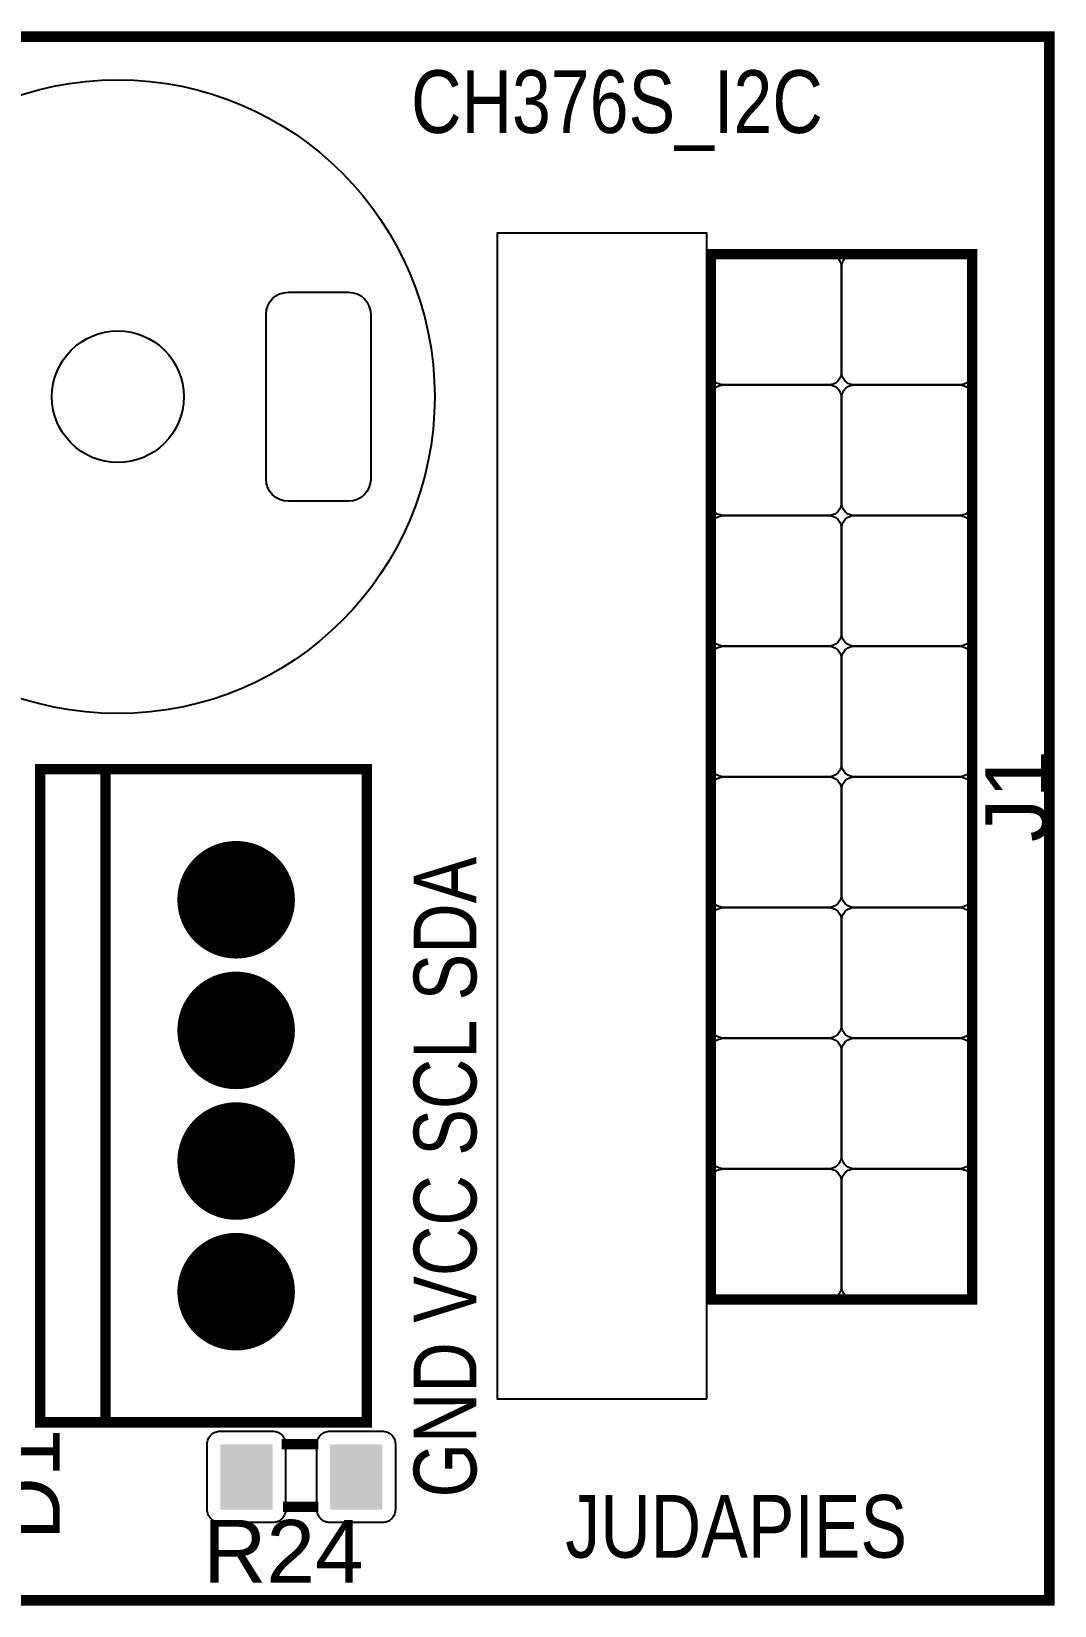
# Model space of a CAD drawing. Header units: inches. Extents: x -0.91 to 0.91, y -0.6 to 0.6.
# Drawn here: x 0.128 to 0.911, y -0.602 to 0.602 of the extents above; entities that cross this region are included whole.
import ezdxf

# ---------------------------------------------------------------- set-up
doc = ezdxf.new("R2010")
doc.units = ezdxf.units.IN
doc.layers.get('0').update_dxf_attribs({"linetype": 'CONTINUOUS'})

# ---------------------------------------------------------------- blocks, each defined once
blk = doc.blocks.new('RPAD')
blk.add_trace([(-0.5, -0.5), (-0.5, 0.5), (0.5, -0.5), (0.5, 0.5)])
blk = doc.blocks.new('EPAD')
at = {"const_width": 0.5}
blk.add_lwpolyline([(-0.25, 0, 1), (0.25, 0, 1)], format="xyb", close=True, dxfattribs=at)

msp = doc.modelspace()

# ---------------------------------------------------------------- linework, layer by layer
at = {"const_width": 0.008}
for points in [[(-0.90815, -0.598425), (0.907189, -0.598425), (0.907189, 0.598425), (-0.90815, 0.598425), (-0.90815, -0.598425)], [(-0.90815, -0.598425), (0.907189, -0.598425), (0.907189, 0.598425), (-0.90815, 0.598425), (-0.90815, -0.598425)], [(-0.90815, -0.598425), (0.907189, -0.598425), (0.907189, 0.598425), (-0.90815, 0.598425), (-0.90815, -0.598425)], [(0.64815, -0.36811), (0.84815, -0.36811), (0.84815, 0.43189), (0.64815, 0.43189), (0.64815, -0.36811)], [(0.64815, -0.36811), (0.84815, -0.36811), (0.84815, 0.43189), (0.64815, 0.43189), (0.64815, -0.36811)], [(0.64815, -0.36811), (0.84815, -0.36811), (0.84815, 0.43189), (0.64815, 0.43189), (0.64815, -0.36811)], [(0.134764, -0.462205), (0.384764, -0.462205), (0.384764, 0.037795), (0.134764, 0.037795), (0.134764, -0.462205)], [(0.134764, -0.462205), (0.384764, -0.462205), (0.384764, 0.037795), (0.134764, 0.037795), (0.134764, -0.462205)], [(0.134764, -0.462205), (0.384764, -0.462205), (0.384764, 0.037795), (0.134764, 0.037795), (0.134764, -0.462205)], [(0.184764, -0.462205), (0.184764, 0.037795)], [(0.184764, -0.462205), (0.184764, 0.037795)], [(0.184764, -0.462205), (0.184764, 0.037795)], [(0.347638, -0.478937), (0.319638, -0.478937)], [(0.347638, -0.478937), (0.319638, -0.478937)], [(0.347638, -0.478937), (0.319638, -0.478937)], [(0.347638, -0.526937), (0.320638, -0.526937)], [(0.347638, -0.526937), (0.320638, -0.526937)], [(0.347638, -0.526937), (0.320638, -0.526937)]]:
    msp.add_lwpolyline(points, dxfattribs=at)
msp.add_lwpolyline([(0.645162, -0.444094), (0.645162, 0.448031), (0.484532, 0.448031), (0.484532, -0.444094), (0.645162, -0.444094)])
for points in [[(0.74815, 0.42189), (0.74815, 0.34189), (0.748099, 0.34085), (0.747951, 0.339845), (0.747709, 0.338878), (0.747378, 0.337954), (0.746963, 0.337078), (0.746469, 0.336254), (0.745899, 0.335486), (0.745259, 0.33478), (0.744553, 0.33414), (0.743785, 0.333571), (0.742961, 0.333076), (0.742085, 0.332661), (0.741161, 0.332331), (0.740194, 0.332089), (0.739189, 0.33194), (0.73815, 0.33189), (0.65815, 0.33189), (0.65711, 0.33194), (0.656105, 0.332089), (0.655138, 0.332331), (0.654214, 0.332661), (0.653338, 0.333076), (0.652514, 0.333571), (0.651746, 0.33414), (0.65104, 0.33478), (0.6504, 0.335486), (0.649831, 0.336254), (0.649336, 0.337078), (0.648921, 0.337954), (0.648591, 0.338878), (0.648348, 0.339845), (0.6482, 0.34085), (0.64815, 0.34189), (0.64815, 0.42189), (0.6482, 0.422929), (0.648348, 0.423934), (0.648591, 0.424901), (0.648921, 0.425825), (0.649336, 0.426702), (0.649831, 0.427526), (0.6504, 0.428293), (0.65104, 0.428999), (0.651746, 0.429639), (0.652514, 0.430209), (0.653338, 0.430703), (0.654214, 0.431118), (0.655138, 0.431449), (0.656105, 0.431691), (0.65711, 0.431839), (0.65815, 0.43189), (0.73815, 0.43189), (0.739189, 0.431839), (0.740194, 0.431691), (0.741161, 0.431449), (0.742085, 0.431118), (0.742961, 0.430703), (0.743785, 0.430209), (0.744553, 0.429639), (0.745259, 0.428999), (0.745899, 0.428293), (0.746469, 0.427526), (0.746963, 0.426702), (0.747378, 0.425825), (0.747709, 0.424901), (0.747951, 0.423934), (0.748099, 0.422929), (0.74815, 0.42189)], [(0.84815, 0.42189), (0.84815, 0.34189), (0.848099, 0.34085), (0.847951, 0.339845), (0.847709, 0.338878), (0.847378, 0.337954), (0.846963, 0.337078), (0.846469, 0.336254), (0.845899, 0.335486), (0.845259, 0.33478), (0.844553, 0.33414), (0.843785, 0.333571), (0.842961, 0.333076), (0.842085, 0.332661), (0.841161, 0.332331), (0.840194, 0.332089), (0.839189, 0.33194), (0.83815, 0.33189), (0.75815, 0.33189), (0.75711, 0.33194), (0.756105, 0.332089), (0.755138, 0.332331), (0.754214, 0.332661), (0.753338, 0.333076), (0.752514, 0.333571), (0.751746, 0.33414), (0.75104, 0.33478), (0.7504, 0.335486), (0.749831, 0.336254), (0.749336, 0.337078), (0.748921, 0.337954), (0.748591, 0.338878), (0.748348, 0.339845), (0.7482, 0.34085), (0.74815, 0.34189), (0.74815, 0.42189), (0.7482, 0.422929), (0.748348, 0.423934), (0.748591, 0.424901), (0.748921, 0.425825), (0.749336, 0.426702), (0.749831, 0.427526), (0.7504, 0.428293), (0.75104, 0.428999), (0.751746, 0.429639), (0.752514, 0.430209), (0.753338, 0.430703), (0.754214, 0.431118), (0.755138, 0.431449), (0.756105, 0.431691), (0.75711, 0.431839), (0.75815, 0.43189), (0.83815, 0.43189), (0.839189, 0.431839), (0.840194, 0.431691), (0.841161, 0.431449), (0.842085, 0.431118), (0.842961, 0.430703), (0.843785, 0.430209), (0.844553, 0.429639), (0.845259, 0.428999), (0.845899, 0.428293), (0.846469, 0.427526), (0.846963, 0.426702), (0.847378, 0.425825), (0.847709, 0.424901), (0.847951, 0.423934), (0.848099, 0.422929), (0.84815, 0.42189)], [(0.324756, 0.402835), (0.370756, 0.402835), (0.374232, 0.402496), (0.377446, 0.401523), (0.380337, 0.399977), (0.382842, 0.39792), (0.384898, 0.395416), (0.386444, 0.392525), (0.387418, 0.389311), (0.387756, 0.385835), (0.387756, 0.259835), (0.387418, 0.256359), (0.386444, 0.253144), (0.384898, 0.250254), (0.382842, 0.247749), (0.380337, 0.245692), (0.377446, 0.244146), (0.374232, 0.243173), (0.370756, 0.242835), (0.324756, 0.242835), (0.32128, 0.243173), (0.318066, 0.244146), (0.315175, 0.245692), (0.31267, 0.247749), (0.310613, 0.250254), (0.309067, 0.253144), (0.308094, 0.256359), (0.307756, 0.259835), (0.307756, 0.385835), (0.308094, 0.389311), (0.309067, 0.392525), (0.310613, 0.395416), (0.31267, 0.39792), (0.315175, 0.399977), (0.318066, 0.401523), (0.32128, 0.402496), (0.324756, 0.402835)], [(0.74815, 0.32189), (0.74815, 0.24189), (0.748099, 0.24085), (0.747951, 0.239845), (0.747709, 0.238878), (0.747378, 0.237954), (0.746963, 0.237078), (0.746469, 0.236254), (0.745899, 0.235486), (0.745259, 0.23478), (0.744553, 0.23414), (0.743785, 0.233571), (0.742961, 0.233076), (0.742085, 0.232661), (0.741161, 0.232331), (0.740194, 0.232089), (0.739189, 0.23194), (0.73815, 0.23189), (0.65815, 0.23189), (0.65711, 0.23194), (0.656105, 0.232089), (0.655138, 0.232331), (0.654214, 0.232661), (0.653338, 0.233076), (0.652514, 0.233571), (0.651746, 0.23414), (0.65104, 0.23478), (0.6504, 0.235486), (0.649831, 0.236254), (0.649336, 0.237078), (0.648921, 0.237954), (0.648591, 0.238878), (0.648348, 0.239845), (0.6482, 0.24085), (0.64815, 0.24189), (0.64815, 0.32189), (0.6482, 0.322929), (0.648348, 0.323934), (0.648591, 0.324901), (0.648921, 0.325825), (0.649336, 0.326702), (0.649831, 0.327526), (0.6504, 0.328293), (0.65104, 0.328999), (0.651746, 0.329639), (0.652514, 0.330209), (0.653338, 0.330703), (0.654214, 0.331118), (0.655138, 0.331449), (0.656105, 0.331691), (0.65711, 0.331839), (0.65815, 0.33189), (0.73815, 0.33189), (0.739189, 0.331839), (0.740194, 0.331691), (0.741161, 0.331449), (0.742085, 0.331118), (0.742961, 0.330703), (0.743785, 0.330209), (0.744553, 0.329639), (0.745259, 0.328999), (0.745899, 0.328293), (0.746469, 0.327526), (0.746963, 0.326702), (0.747378, 0.325825), (0.747709, 0.324901), (0.747951, 0.323934), (0.748099, 0.322929), (0.74815, 0.32189)], [(0.84815, 0.32189), (0.84815, 0.24189), (0.848099, 0.24085), (0.847951, 0.239845), (0.847709, 0.238878), (0.847378, 0.237954), (0.846963, 0.237078), (0.846469, 0.236254), (0.845899, 0.235486), (0.845259, 0.23478), (0.844553, 0.23414), (0.843785, 0.233571), (0.842961, 0.233076), (0.842085, 0.232661), (0.841161, 0.232331), (0.840194, 0.232089), (0.839189, 0.23194), (0.83815, 0.23189), (0.75815, 0.23189), (0.75711, 0.23194), (0.756105, 0.232089), (0.755138, 0.232331), (0.754214, 0.232661), (0.753338, 0.233076), (0.752514, 0.233571), (0.751746, 0.23414), (0.75104, 0.23478), (0.7504, 0.235486), (0.749831, 0.236254), (0.749336, 0.237078), (0.748921, 0.237954), (0.748591, 0.238878), (0.748348, 0.239845), (0.7482, 0.24085), (0.74815, 0.24189), (0.74815, 0.32189), (0.7482, 0.322929), (0.748348, 0.323934), (0.748591, 0.324901), (0.748921, 0.325825), (0.749336, 0.326702), (0.749831, 0.327526), (0.7504, 0.328293), (0.75104, 0.328999), (0.751746, 0.329639), (0.752514, 0.330209), (0.753338, 0.330703), (0.754214, 0.331118), (0.755138, 0.331449), (0.756105, 0.331691), (0.75711, 0.331839), (0.75815, 0.33189), (0.83815, 0.33189), (0.839189, 0.331839), (0.840194, 0.331691), (0.841161, 0.331449), (0.842085, 0.331118), (0.842961, 0.330703), (0.843785, 0.330209), (0.844553, 0.329639), (0.845259, 0.328999), (0.845899, 0.328293), (0.846469, 0.327526), (0.846963, 0.326702), (0.847378, 0.325825), (0.847709, 0.324901), (0.847951, 0.323934), (0.848099, 0.322929), (0.84815, 0.32189)], [(0.74815, 0.22189), (0.74815, 0.14189), (0.748099, 0.14085), (0.747951, 0.139845), (0.747709, 0.138878), (0.747378, 0.137954), (0.746963, 0.137078), (0.746469, 0.136254), (0.745899, 0.135486), (0.745259, 0.13478), (0.744553, 0.13414), (0.743785, 0.133571), (0.742961, 0.133076), (0.742085, 0.132661), (0.741161, 0.132331), (0.740194, 0.132089), (0.739189, 0.13194), (0.73815, 0.13189), (0.65815, 0.13189), (0.65711, 0.13194), (0.656105, 0.132089), (0.655138, 0.132331), (0.654214, 0.132661), (0.653338, 0.133076), (0.652514, 0.133571), (0.651746, 0.13414), (0.65104, 0.13478), (0.6504, 0.135486), (0.649831, 0.136254), (0.649336, 0.137078), (0.648921, 0.137954), (0.648591, 0.138878), (0.648348, 0.139845), (0.6482, 0.14085), (0.64815, 0.14189), (0.64815, 0.22189), (0.6482, 0.222929), (0.648348, 0.223934), (0.648591, 0.224901), (0.648921, 0.225825), (0.649336, 0.226702), (0.649831, 0.227526), (0.6504, 0.228293), (0.65104, 0.228999), (0.651746, 0.229639), (0.652514, 0.230209), (0.653338, 0.230703), (0.654214, 0.231118), (0.655138, 0.231449), (0.656105, 0.231691), (0.65711, 0.231839), (0.65815, 0.23189), (0.73815, 0.23189), (0.739189, 0.231839), (0.740194, 0.231691), (0.741161, 0.231449), (0.742085, 0.231118), (0.742961, 0.230703), (0.743785, 0.230209), (0.744553, 0.229639), (0.745259, 0.228999), (0.745899, 0.228293), (0.746469, 0.227526), (0.746963, 0.226702), (0.747378, 0.225825), (0.747709, 0.224901), (0.747951, 0.223934), (0.748099, 0.222929), (0.74815, 0.22189)], [(0.84815, 0.22189), (0.84815, 0.14189), (0.848099, 0.14085), (0.847951, 0.139845), (0.847709, 0.138878), (0.847378, 0.137954), (0.846963, 0.137078), (0.846469, 0.136254), (0.845899, 0.135486), (0.845259, 0.13478), (0.844553, 0.13414), (0.843785, 0.133571), (0.842961, 0.133076), (0.842085, 0.132661), (0.841161, 0.132331), (0.840194, 0.132089), (0.839189, 0.13194), (0.83815, 0.13189), (0.75815, 0.13189), (0.75711, 0.13194), (0.756105, 0.132089), (0.755138, 0.132331), (0.754214, 0.132661), (0.753338, 0.133076), (0.752514, 0.133571), (0.751746, 0.13414), (0.75104, 0.13478), (0.7504, 0.135486), (0.749831, 0.136254), (0.749336, 0.137078), (0.748921, 0.137954), (0.748591, 0.138878), (0.748348, 0.139845), (0.7482, 0.14085), (0.74815, 0.14189), (0.74815, 0.22189), (0.7482, 0.222929), (0.748348, 0.223934), (0.748591, 0.224901), (0.748921, 0.225825), (0.749336, 0.226702), (0.749831, 0.227526), (0.7504, 0.228293), (0.75104, 0.228999), (0.751746, 0.229639), (0.752514, 0.230209), (0.753338, 0.230703), (0.754214, 0.231118), (0.755138, 0.231449), (0.756105, 0.231691), (0.75711, 0.231839), (0.75815, 0.23189), (0.83815, 0.23189), (0.839189, 0.231839), (0.840194, 0.231691), (0.841161, 0.231449), (0.842085, 0.231118), (0.842961, 0.230703), (0.843785, 0.230209), (0.844553, 0.229639), (0.845259, 0.228999), (0.845899, 0.228293), (0.846469, 0.227526), (0.846963, 0.226702), (0.847378, 0.225825), (0.847709, 0.224901), (0.847951, 0.223934), (0.848099, 0.222929), (0.84815, 0.22189)], [(0.74815, 0.12189), (0.74815, 0.04189), (0.748099, 0.04085), (0.747951, 0.039845), (0.747709, 0.038878), (0.747378, 0.037954), (0.746963, 0.037078), (0.746469, 0.036254), (0.745899, 0.035486), (0.745259, 0.03478), (0.744553, 0.03414), (0.743785, 0.033571), (0.742961, 0.033076), (0.742085, 0.032661), (0.741161, 0.032331), (0.740194, 0.032089), (0.739189, 0.03194), (0.73815, 0.03189), (0.65815, 0.03189), (0.65711, 0.03194), (0.656105, 0.032089), (0.655138, 0.032331), (0.654214, 0.032661), (0.653338, 0.033076), (0.652514, 0.033571), (0.651746, 0.03414), (0.65104, 0.03478), (0.6504, 0.035486), (0.649831, 0.036254), (0.649336, 0.037078), (0.648921, 0.037954), (0.648591, 0.038878), (0.648348, 0.039845), (0.6482, 0.04085), (0.64815, 0.04189), (0.64815, 0.12189), (0.6482, 0.122929), (0.648348, 0.123934), (0.648591, 0.124901), (0.648921, 0.125825), (0.649336, 0.126702), (0.649831, 0.127526), (0.6504, 0.128293), (0.65104, 0.128999), (0.651746, 0.129639), (0.652514, 0.130209), (0.653338, 0.130703), (0.654214, 0.131118), (0.655138, 0.131449), (0.656105, 0.131691), (0.65711, 0.131839), (0.65815, 0.13189), (0.73815, 0.13189), (0.739189, 0.131839), (0.740194, 0.131691), (0.741161, 0.131449), (0.742085, 0.131118), (0.742961, 0.130703), (0.743785, 0.130209), (0.744553, 0.129639), (0.745259, 0.128999), (0.745899, 0.128293), (0.746469, 0.127526), (0.746963, 0.126702), (0.747378, 0.125825), (0.747709, 0.124901), (0.747951, 0.123934), (0.748099, 0.122929), (0.74815, 0.12189)], [(0.84815, 0.12189), (0.84815, 0.04189), (0.848099, 0.04085), (0.847951, 0.039845), (0.847709, 0.038878), (0.847378, 0.037954), (0.846963, 0.037078), (0.846469, 0.036254), (0.845899, 0.035486), (0.845259, 0.03478), (0.844553, 0.03414), (0.843785, 0.033571), (0.842961, 0.033076), (0.842085, 0.032661), (0.841161, 0.032331), (0.840194, 0.032089), (0.839189, 0.03194), (0.83815, 0.03189), (0.75815, 0.03189), (0.75711, 0.03194), (0.756105, 0.032089), (0.755138, 0.032331), (0.754214, 0.032661), (0.753338, 0.033076), (0.752514, 0.033571), (0.751746, 0.03414), (0.75104, 0.03478), (0.7504, 0.035486), (0.749831, 0.036254), (0.749336, 0.037078), (0.748921, 0.037954), (0.748591, 0.038878), (0.748348, 0.039845), (0.7482, 0.04085), (0.74815, 0.04189), (0.74815, 0.12189), (0.7482, 0.122929), (0.748348, 0.123934), (0.748591, 0.124901), (0.748921, 0.125825), (0.749336, 0.126702), (0.749831, 0.127526), (0.7504, 0.128293), (0.75104, 0.128999), (0.751746, 0.129639), (0.752514, 0.130209), (0.753338, 0.130703), (0.754214, 0.131118), (0.755138, 0.131449), (0.756105, 0.131691), (0.75711, 0.131839), (0.75815, 0.13189), (0.83815, 0.13189), (0.839189, 0.131839), (0.840194, 0.131691), (0.841161, 0.131449), (0.842085, 0.131118), (0.842961, 0.130703), (0.843785, 0.130209), (0.844553, 0.129639), (0.845259, 0.128999), (0.845899, 0.128293), (0.846469, 0.127526), (0.846963, 0.126702), (0.847378, 0.125825), (0.847709, 0.124901), (0.847951, 0.123934), (0.848099, 0.122929), (0.84815, 0.12189)], [(0.74815, 0.02189), (0.74815, -0.05811), (0.748099, -0.05915), (0.747951, -0.060155), (0.747709, -0.061122), (0.747378, -0.062046), (0.746963, -0.062922), (0.746469, -0.063746), (0.745899, -0.064514), (0.745259, -0.06522), (0.744553, -0.06586), (0.743785, -0.066429), (0.742961, -0.066924), (0.742085, -0.067339), (0.741161, -0.067669), (0.740194, -0.067911), (0.739189, -0.06806), (0.73815, -0.06811), (0.65815, -0.06811), (0.65711, -0.06806), (0.656105, -0.067911), (0.655138, -0.067669), (0.654214, -0.067339), (0.653338, -0.066924), (0.652514, -0.066429), (0.651746, -0.06586), (0.65104, -0.06522), (0.6504, -0.064514), (0.649831, -0.063746), (0.649336, -0.062922), (0.648921, -0.062046), (0.648591, -0.061122), (0.648348, -0.060155), (0.6482, -0.05915), (0.64815, -0.05811), (0.64815, 0.02189), (0.6482, 0.022929), (0.648348, 0.023934), (0.648591, 0.024901), (0.648921, 0.025825), (0.649336, 0.026702), (0.649831, 0.027526), (0.6504, 0.028293), (0.65104, 0.028999), (0.651746, 0.029639), (0.652514, 0.030209), (0.653338, 0.030703), (0.654214, 0.031118), (0.655138, 0.031449), (0.656105, 0.031691), (0.65711, 0.031839), (0.65815, 0.03189), (0.73815, 0.03189), (0.739189, 0.031839), (0.740194, 0.031691), (0.741161, 0.031449), (0.742085, 0.031118), (0.742961, 0.030703), (0.743785, 0.030209), (0.744553, 0.029639), (0.745259, 0.028999), (0.745899, 0.028293), (0.746469, 0.027526), (0.746963, 0.026702), (0.747378, 0.025825), (0.747709, 0.024901), (0.747951, 0.023934), (0.748099, 0.022929), (0.74815, 0.02189)], [(0.84815, 0.02189), (0.84815, -0.05811), (0.848099, -0.05915), (0.847951, -0.060155), (0.847709, -0.061122), (0.847378, -0.062046), (0.846963, -0.062922), (0.846469, -0.063746), (0.845899, -0.064514), (0.845259, -0.06522), (0.844553, -0.06586), (0.843785, -0.066429), (0.842961, -0.066924), (0.842085, -0.067339), (0.841161, -0.067669), (0.840194, -0.067911), (0.839189, -0.06806), (0.83815, -0.06811), (0.75815, -0.06811), (0.75711, -0.06806), (0.756105, -0.067911), (0.755138, -0.067669), (0.754214, -0.067339), (0.753338, -0.066924), (0.752514, -0.066429), (0.751746, -0.06586), (0.75104, -0.06522), (0.7504, -0.064514), (0.749831, -0.063746), (0.749336, -0.062922), (0.748921, -0.062046), (0.748591, -0.061122), (0.748348, -0.060155), (0.7482, -0.05915), (0.74815, -0.05811), (0.74815, 0.02189), (0.7482, 0.022929), (0.748348, 0.023934), (0.748591, 0.024901), (0.748921, 0.025825), (0.749336, 0.026702), (0.749831, 0.027526), (0.7504, 0.028293), (0.75104, 0.028999), (0.751746, 0.029639), (0.752514, 0.030209), (0.753338, 0.030703), (0.754214, 0.031118), (0.755138, 0.031449), (0.756105, 0.031691), (0.75711, 0.031839), (0.75815, 0.03189), (0.83815, 0.03189), (0.839189, 0.031839), (0.840194, 0.031691), (0.841161, 0.031449), (0.842085, 0.031118), (0.842961, 0.030703), (0.843785, 0.030209), (0.844553, 0.029639), (0.845259, 0.028999), (0.845899, 0.028293), (0.846469, 0.027526), (0.846963, 0.026702), (0.847378, 0.025825), (0.847709, 0.024901), (0.847951, 0.023934), (0.848099, 0.022929), (0.84815, 0.02189)], [(0.74815, -0.07811), (0.74815, -0.15811), (0.748099, -0.15915), (0.747951, -0.160155), (0.747709, -0.161122), (0.747378, -0.162046), (0.746963, -0.162922), (0.746469, -0.163746), (0.745899, -0.164514), (0.745259, -0.16522), (0.744553, -0.16586), (0.743785, -0.166429), (0.742961, -0.166924), (0.742085, -0.167339), (0.741161, -0.167669), (0.740194, -0.167911), (0.739189, -0.16806), (0.73815, -0.16811), (0.65815, -0.16811), (0.65711, -0.16806), (0.656105, -0.167911), (0.655138, -0.167669), (0.654214, -0.167339), (0.653338, -0.166924), (0.652514, -0.166429), (0.651746, -0.16586), (0.65104, -0.16522), (0.6504, -0.164514), (0.649831, -0.163746), (0.649336, -0.162922), (0.648921, -0.162046), (0.648591, -0.161122), (0.648348, -0.160155), (0.6482, -0.15915), (0.64815, -0.15811), (0.64815, -0.07811), (0.6482, -0.077071), (0.648348, -0.076066), (0.648591, -0.075099), (0.648921, -0.074175), (0.649336, -0.073298), (0.649831, -0.072474), (0.6504, -0.071707), (0.65104, -0.071001), (0.651746, -0.070361), (0.652514, -0.069791), (0.653338, -0.069297), (0.654214, -0.068882), (0.655138, -0.068551), (0.656105, -0.068309), (0.65711, -0.068161), (0.65815, -0.06811), (0.73815, -0.06811), (0.739189, -0.068161), (0.740194, -0.068309), (0.741161, -0.068551), (0.742085, -0.068882), (0.742961, -0.069297), (0.743785, -0.069791), (0.744553, -0.070361), (0.745259, -0.071001), (0.745899, -0.071707), (0.746469, -0.072474), (0.746963, -0.073298), (0.747378, -0.074175), (0.747709, -0.075099), (0.747951, -0.076066), (0.748099, -0.077071), (0.74815, -0.07811)], [(0.84815, -0.07811), (0.84815, -0.15811), (0.848099, -0.15915), (0.847951, -0.160155), (0.847709, -0.161122), (0.847378, -0.162046), (0.846963, -0.162922), (0.846469, -0.163746), (0.845899, -0.164514), (0.845259, -0.16522), (0.844553, -0.16586), (0.843785, -0.166429), (0.842961, -0.166924), (0.842085, -0.167339), (0.841161, -0.167669), (0.840194, -0.167911), (0.839189, -0.16806), (0.83815, -0.16811), (0.75815, -0.16811), (0.75711, -0.16806), (0.756105, -0.167911), (0.755138, -0.167669), (0.754214, -0.167339), (0.753338, -0.166924), (0.752514, -0.166429), (0.751746, -0.16586), (0.75104, -0.16522), (0.7504, -0.164514), (0.749831, -0.163746), (0.749336, -0.162922), (0.748921, -0.162046), (0.748591, -0.161122), (0.748348, -0.160155), (0.7482, -0.15915), (0.74815, -0.15811), (0.74815, -0.07811), (0.7482, -0.077071), (0.748348, -0.076066), (0.748591, -0.075099), (0.748921, -0.074175), (0.749336, -0.073298), (0.749831, -0.072474), (0.7504, -0.071707), (0.75104, -0.071001), (0.751746, -0.070361), (0.752514, -0.069791), (0.753338, -0.069297), (0.754214, -0.068882), (0.755138, -0.068551), (0.756105, -0.068309), (0.75711, -0.068161), (0.75815, -0.06811), (0.83815, -0.06811), (0.839189, -0.068161), (0.840194, -0.068309), (0.841161, -0.068551), (0.842085, -0.068882), (0.842961, -0.069297), (0.843785, -0.069791), (0.844553, -0.070361), (0.845259, -0.071001), (0.845899, -0.071707), (0.846469, -0.072474), (0.846963, -0.073298), (0.847378, -0.074175), (0.847709, -0.075099), (0.847951, -0.076066), (0.848099, -0.077071), (0.84815, -0.07811)], [(0.74815, -0.17811), (0.74815, -0.25811), (0.748099, -0.25915), (0.747951, -0.260155), (0.747709, -0.261122), (0.747378, -0.262046), (0.746963, -0.262922), (0.746469, -0.263746), (0.745899, -0.264514), (0.745259, -0.26522), (0.744553, -0.26586), (0.743785, -0.266429), (0.742961, -0.266924), (0.742085, -0.267339), (0.741161, -0.267669), (0.740194, -0.267911), (0.739189, -0.26806), (0.73815, -0.26811), (0.65815, -0.26811), (0.65711, -0.26806), (0.656105, -0.267911), (0.655138, -0.267669), (0.654214, -0.267339), (0.653338, -0.266924), (0.652514, -0.266429), (0.651746, -0.26586), (0.65104, -0.26522), (0.6504, -0.264514), (0.649831, -0.263746), (0.649336, -0.262922), (0.648921, -0.262046), (0.648591, -0.261122), (0.648348, -0.260155), (0.6482, -0.25915), (0.64815, -0.25811), (0.64815, -0.17811), (0.6482, -0.177071), (0.648348, -0.176066), (0.648591, -0.175099), (0.648921, -0.174175), (0.649336, -0.173298), (0.649831, -0.172474), (0.6504, -0.171707), (0.65104, -0.171001), (0.651746, -0.170361), (0.652514, -0.169791), (0.653338, -0.169297), (0.654214, -0.168882), (0.655138, -0.168551), (0.656105, -0.168309), (0.65711, -0.168161), (0.65815, -0.16811), (0.73815, -0.16811), (0.739189, -0.168161), (0.740194, -0.168309), (0.741161, -0.168551), (0.742085, -0.168882), (0.742961, -0.169297), (0.743785, -0.169791), (0.744553, -0.170361), (0.745259, -0.171001), (0.745899, -0.171707), (0.746469, -0.172474), (0.746963, -0.173298), (0.747378, -0.174175), (0.747709, -0.175099), (0.747951, -0.176066), (0.748099, -0.177071), (0.74815, -0.17811)], [(0.84815, -0.17811), (0.84815, -0.25811), (0.848099, -0.25915), (0.847951, -0.260155), (0.847709, -0.261122), (0.847378, -0.262046), (0.846963, -0.262922), (0.846469, -0.263746), (0.845899, -0.264514), (0.845259, -0.26522), (0.844553, -0.26586), (0.843785, -0.266429), (0.842961, -0.266924), (0.842085, -0.267339), (0.841161, -0.267669), (0.840194, -0.267911), (0.839189, -0.26806), (0.83815, -0.26811), (0.75815, -0.26811), (0.75711, -0.26806), (0.756105, -0.267911), (0.755138, -0.267669), (0.754214, -0.267339), (0.753338, -0.266924), (0.752514, -0.266429), (0.751746, -0.26586), (0.75104, -0.26522), (0.7504, -0.264514), (0.749831, -0.263746), (0.749336, -0.262922), (0.748921, -0.262046), (0.748591, -0.261122), (0.748348, -0.260155), (0.7482, -0.25915), (0.74815, -0.25811), (0.74815, -0.17811), (0.7482, -0.177071), (0.748348, -0.176066), (0.748591, -0.175099), (0.748921, -0.174175), (0.749336, -0.173298), (0.749831, -0.172474), (0.7504, -0.171707), (0.75104, -0.171001), (0.751746, -0.170361), (0.752514, -0.169791), (0.753338, -0.169297), (0.754214, -0.168882), (0.755138, -0.168551), (0.756105, -0.168309), (0.75711, -0.168161), (0.75815, -0.16811), (0.83815, -0.16811), (0.839189, -0.168161), (0.840194, -0.168309), (0.841161, -0.168551), (0.842085, -0.168882), (0.842961, -0.169297), (0.843785, -0.169791), (0.844553, -0.170361), (0.845259, -0.171001), (0.845899, -0.171707), (0.846469, -0.172474), (0.846963, -0.173298), (0.847378, -0.174175), (0.847709, -0.175099), (0.847951, -0.176066), (0.848099, -0.177071), (0.84815, -0.17811)], [(0.74815, -0.27811), (0.74815, -0.35811), (0.748099, -0.35915), (0.747951, -0.360155), (0.747709, -0.361122), (0.747378, -0.362046), (0.746963, -0.362922), (0.746469, -0.363746), (0.745899, -0.364514), (0.745259, -0.36522), (0.744553, -0.36586), (0.743785, -0.366429), (0.742961, -0.366924), (0.742085, -0.367339), (0.741161, -0.367669), (0.740194, -0.367911), (0.739189, -0.36806), (0.73815, -0.36811), (0.65815, -0.36811), (0.65711, -0.36806), (0.656105, -0.367911), (0.655138, -0.367669), (0.654214, -0.367339), (0.653338, -0.366924), (0.652514, -0.366429), (0.651746, -0.36586), (0.65104, -0.36522), (0.6504, -0.364514), (0.649831, -0.363746), (0.649336, -0.362922), (0.648921, -0.362046), (0.648591, -0.361122), (0.648348, -0.360155), (0.6482, -0.35915), (0.64815, -0.35811), (0.64815, -0.27811), (0.6482, -0.277071), (0.648348, -0.276066), (0.648591, -0.275099), (0.648921, -0.274175), (0.649336, -0.273298), (0.649831, -0.272474), (0.6504, -0.271707), (0.65104, -0.271001), (0.651746, -0.270361), (0.652514, -0.269791), (0.653338, -0.269297), (0.654214, -0.268882), (0.655138, -0.268551), (0.656105, -0.268309), (0.65711, -0.268161), (0.65815, -0.26811), (0.73815, -0.26811), (0.739189, -0.268161), (0.740194, -0.268309), (0.741161, -0.268551), (0.742085, -0.268882), (0.742961, -0.269297), (0.743785, -0.269791), (0.744553, -0.270361), (0.745259, -0.271001), (0.745899, -0.271707), (0.746469, -0.272474), (0.746963, -0.273298), (0.747378, -0.274175), (0.747709, -0.275099), (0.747951, -0.276066), (0.748099, -0.277071), (0.74815, -0.27811)], [(0.84815, -0.27811), (0.84815, -0.35811), (0.848099, -0.35915), (0.847951, -0.360155), (0.847709, -0.361122), (0.847378, -0.362046), (0.846963, -0.362922), (0.846469, -0.363746), (0.845899, -0.364514), (0.845259, -0.36522), (0.844553, -0.36586), (0.843785, -0.366429), (0.842961, -0.366924), (0.842085, -0.367339), (0.841161, -0.367669), (0.840194, -0.367911), (0.839189, -0.36806), (0.83815, -0.36811), (0.75815, -0.36811), (0.75711, -0.36806), (0.756105, -0.367911), (0.755138, -0.367669), (0.754214, -0.367339), (0.753338, -0.366924), (0.752514, -0.366429), (0.751746, -0.36586), (0.75104, -0.36522), (0.7504, -0.364514), (0.749831, -0.363746), (0.749336, -0.362922), (0.748921, -0.362046), (0.748591, -0.361122), (0.748348, -0.360155), (0.7482, -0.35915), (0.74815, -0.35811), (0.74815, -0.27811), (0.7482, -0.277071), (0.748348, -0.276066), (0.748591, -0.275099), (0.748921, -0.274175), (0.749336, -0.273298), (0.749831, -0.272474), (0.7504, -0.271707), (0.75104, -0.271001), (0.751746, -0.270361), (0.752514, -0.269791), (0.753338, -0.269297), (0.754214, -0.268882), (0.755138, -0.268551), (0.756105, -0.268309), (0.75711, -0.268161), (0.75815, -0.26811), (0.83815, -0.26811), (0.839189, -0.268161), (0.840194, -0.268309), (0.841161, -0.268551), (0.842085, -0.268882), (0.842961, -0.269297), (0.843785, -0.269791), (0.844553, -0.270361), (0.845259, -0.271001), (0.845899, -0.271707), (0.846469, -0.272474), (0.846963, -0.273298), (0.847378, -0.274175), (0.847709, -0.275099), (0.847951, -0.276066), (0.848099, -0.277071), (0.84815, -0.27811)], [(0.312638, -0.538937), (0.272638, -0.538937), (0.271598, -0.538887), (0.270593, -0.538738), (0.269626, -0.538496), (0.268702, -0.538165), (0.267826, -0.537751), (0.267002, -0.537256), (0.266234, -0.536687), (0.265528, -0.536046), (0.264888, -0.53534), (0.264319, -0.534573), (0.263824, -0.533749), (0.263409, -0.532872), (0.263079, -0.531948), (0.262837, -0.530981), (0.262688, -0.529976), (0.262638, -0.528937), (0.262638, -0.478937), (0.262688, -0.477898), (0.262837, -0.476893), (0.263079, -0.475926), (0.263409, -0.475002), (0.263824, -0.474125), (0.264319, -0.473301), (0.264888, -0.472534), (0.265528, -0.471828), (0.266234, -0.471187), (0.267002, -0.470618), (0.267826, -0.470123), (0.268702, -0.469709), (0.269626, -0.469378), (0.270593, -0.469136), (0.271598, -0.468987), (0.272638, -0.468937), (0.312638, -0.468937), (0.313677, -0.468987), (0.314682, -0.469136), (0.315649, -0.469378), (0.316573, -0.469709), (0.31745, -0.470123), (0.318274, -0.470618), (0.319041, -0.471187), (0.319747, -0.471828), (0.320387, -0.472534), (0.320957, -0.473301), (0.321451, -0.474125), (0.321866, -0.475002), (0.322197, -0.475926), (0.322439, -0.476893), (0.322587, -0.477898), (0.322638, -0.478937), (0.322638, -0.528937), (0.322587, -0.529976), (0.322439, -0.530981), (0.322197, -0.531948), (0.321866, -0.532872), (0.321451, -0.533749), (0.320957, -0.534573), (0.320387, -0.53534), (0.319747, -0.536046), (0.319041, -0.536687), (0.318274, -0.537256), (0.31745, -0.537751), (0.316573, -0.538165), (0.315649, -0.538496), (0.314682, -0.538738), (0.313677, -0.538887), (0.312638, -0.538937)], [(0.396638, -0.538937), (0.356638, -0.538937), (0.355598, -0.538887), (0.354593, -0.538738), (0.353626, -0.538496), (0.352702, -0.538165), (0.351826, -0.537751), (0.351002, -0.537256), (0.350234, -0.536687), (0.349528, -0.536046), (0.348888, -0.53534), (0.348319, -0.534573), (0.347824, -0.533749), (0.347409, -0.532872), (0.347079, -0.531948), (0.346837, -0.530981), (0.346688, -0.529976), (0.346638, -0.528937), (0.346638, -0.478937), (0.346688, -0.477898), (0.346837, -0.476893), (0.347079, -0.475926), (0.347409, -0.475002), (0.347824, -0.474125), (0.348319, -0.473301), (0.348888, -0.472534), (0.349528, -0.471828), (0.350234, -0.471187), (0.351002, -0.470618), (0.351826, -0.470123), (0.352702, -0.469709), (0.353626, -0.469378), (0.354593, -0.469136), (0.355598, -0.468987), (0.356638, -0.468937), (0.396638, -0.468937), (0.397677, -0.468987), (0.398682, -0.469136), (0.399649, -0.469378), (0.400573, -0.469709), (0.40145, -0.470123), (0.402274, -0.470618), (0.403041, -0.471187), (0.403747, -0.471828), (0.404387, -0.472534), (0.404957, -0.473301), (0.405451, -0.474125), (0.405866, -0.475002), (0.406197, -0.475926), (0.406439, -0.476893), (0.406587, -0.477898), (0.406638, -0.478937), (0.406638, -0.528937), (0.406587, -0.529976), (0.406439, -0.530981), (0.406197, -0.531948), (0.405866, -0.532872), (0.405451, -0.533749), (0.404957, -0.534573), (0.404387, -0.53534), (0.403747, -0.536046), (0.403041, -0.536687), (0.402274, -0.537256), (0.40145, -0.537751), (0.400573, -0.538165), (0.399649, -0.538496), (0.398682, -0.538738), (0.397677, -0.538887), (0.396638, -0.538937)]]:
    msp.add_lwpolyline(points, close=True)
for radius in [0.242565, 0.242565, 0.242565, 0.050418, 0.050418, 0.050418]:
    msp.add_circle((0.194213, 0.322835), radius)

# ---------------------------------------------------------------- block references
at = {"xscale": 0.09, "yscale": 0.09}
for p in [(0.284764, -0.062205), (0.284764, -0.162205), (0.284764, -0.262205), (0.284764, -0.362205)]:
    msp.add_blockref('EPAD', p, dxfattribs=at)
at = {"xscale": 0.04, "yscale": 0.05, "rotation": 180}
for p in [(0.292638, -0.503937), (0.376638, -0.503937)]:
    msp.add_blockref('RPAD', p, dxfattribs=at)

# ---------------------------------------------------------------- texts
for s, width, p in [('CH376S_I2C', 0.833333, (0.418622, 0.52474)), ('CH376S_I2C', 0.833333, (0.418622, 0.52474)), ('CH376S_I2C', 0.833333, (0.418622, 0.52474)), ('JUDAPIES', 0.833333, (0.536732, -0.565811)), ('JUDAPIES', 0.833333, (0.536732, -0.565811)), ('JUDAPIES', 0.833333, (0.536732, -0.565811)), ('R24', 1.041667, (0.259638, -0.584937)), ('R24', 1.041667, (0.259638, -0.584937)), ('R24', 1.041667, (0.259638, -0.584937))]:
    msp.add_text(s, height=0.048, dxfattribs=dict(width=width)).set_placement(p)
for s, width, p in [('J1', 1.041667, (0.90615, -0.01811)), ('J1', 1.041667, (0.90615, -0.01811)), ('J1', 1.041667, (0.90615, -0.01811)), ('GND VCC SCL SDA', 0.833333, (0.468685, -0.519685)), ('GND VCC SCL SDA', 0.833333, (0.468685, -0.519685)), ('GND VCC SCL SDA', 0.833333, (0.468685, -0.519685)), ('D1', 1.041667, (0.149787, -0.552461)), ('D1', 1.041667, (0.149787, -0.552461)), ('D1', 1.041667, (0.149787, -0.552461))]:
    msp.add_text(s, height=0.048, rotation=90, dxfattribs=dict(width=width)).set_placement(p)

doc.saveas('drawing.dxf')
